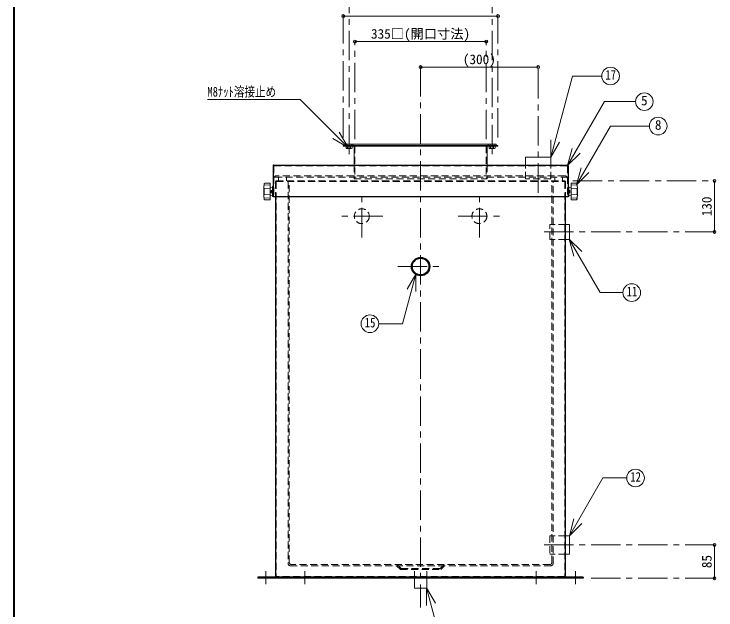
# Model space of a CAD drawing. Units: millimetres at full size, sheet at 1:15; details may follow other scales. Extents: x -3184 to 2891, y -2037 to 2178.
# Drawn here: x -3184 to -1393, y -1268 to 252 of the extents above; entities that cross this region are included whole.
import ezdxf
from ezdxf.enums import TextEntityAlignment as Align

# ---------------------------------------------------------------- set-up
doc = ezdxf.new("R2010")
doc.units = ezdxf.units.MM
doc.header["$LTSCALE"] = 15
doc.header["$PDMODE"] = 32
doc.header["$PDSIZE"] = 7.5
doc.linetypes.add('CHAIN1', pattern=[8, 5, -1, 1, -1])
doc.linetypes.add('DASHED1', pattern=[1.8, 1.2, -0.6])
doc.layers.add('0-0', color=7, linetype='Continuous', lineweight=18)
doc.styles.add('ＭＳ ゴシック', font='')
doc.styles.get('ＭＳ ゴシック').set_extended_font_data('MS Gothic')

msp = doc.modelspace()

# ---------------------------------------------------------------- linework, layer by layer
at = {"layer": '0-0', "color": 1, "lineweight": 40}
msp.add_line((-3184.2, -2037.13), (-3184.2, 2177.87), dxfattribs=at)
at = {"layer": '0-0', "color": 4, "linetype": 'CHAIN1', "lineweight": 9}
for p, q in [((-2329.2, -105.63), (-2329.2, 539.47)), ((-1964.2, -105.63), (-1964.2, 539.47)), ((-2344.2, -63.13), (-2344.2, 246.87)), ((-1949.2, -63.13), (-1949.2, 246.87)), ((-2314.2, -67.13), (-2314.2, 181.87)), ((-1979.2, -67.13), (-1979.2, 181.87)), ((-2146.7, 116.87), (-2146.7, -1262.13)), ((-1846.7, -203.63), (-1846.7, 116.87)), ((-1758.2, -173.63), (-1396.7, -173.63)), ((-2296.7, -317.63), (-2296.7, -209.63)), ((-1996.7, -317.63), (-1996.7, -209.63)), ((-2242.7, -263.63), (-2350.7, -263.63)), ((-2050.7, -263.63), (-1942.7, -263.63)), ((-1396.7, -303.63), (-1841.7, -303.63)), ((-2205.2, -392.13), (-2088.2, -392.13)), ((-1396.7, -1102.13), (-1841.7, -1102.13)), ((-2541.7, -1169.13), (-2541.7, -1202.13)), ((-2441.7, -1169.13), (-2441.7, -1202.13)), ((-1851.7, -1169.13), (-1851.7, -1202.13)), ((-1751.7, -1169.13), (-1751.7, -1202.13)), ((-1396.7, -1187.13), (-1711.7, -1187.13))]:
    msp.add_line(p, q, dxfattribs=at)
at = {"layer": '0-0', "color": 4, "lineweight": 9}
for p, q in [((-2344.2, 246.87), (-1949.2, 246.87)), ((-1979.2, 181.87), (-2314.2, 181.87)), ((-2146.7, 116.87), (-1846.7, 116.87)), ((-2316.2, -86.13), (-2316.2, -133.13)), ((-1977.2, -86.13), (-1977.2, -133.13)), ((-1879.2, -133.13), (-1879.2, -112.63)), ((-1814.2, -112.63), (-1879.2, -112.63)), ((-1814.2, -133.13), (-1814.2, -112.63)), ((-1396.7, -173.63), (-1396.7, -303.63)), ((-1396.7, -1102.13), (-1396.7, -1187.13))]:
    msp.add_line(p, q, dxfattribs=at)
at = {"layer": '0-0'}
for p, q in [((-1814.66, -113.39), (-1759.08, 94.05)), ((-1684.41, 94.05), (-1759.08, 94.05)), ((-2454.4, 34.24), (-2690.75, 34.24)), ((-2331.9, -88.26), (-2454.4, 34.24)), ((-1771.44, -134.26), (-1677.41, 28.62)), ((-1598.28, 28.62), (-1677.41, 28.62)), ((-1748.98, -183.72), (-1662.34, -33.64)), ((-1562.87, -33.64), (-1662.34, -33.64)), ((-2331.9, -88.26), (-2354.4, -49.28)), ((-2331.9, -88.26), (-2370.88, -65.76)), ((-1814.66, -113.39), (-1814.66, -68.39)), ((-2344.2, -83.13), (-1949.2, -83.13)), ((-2344.2, -83.13), (-2344.2, -85.13)), ((-1949.2, -85.13), (-2344.2, -85.13)), ((-2332.95, -85.43), (-2332.95, -90.13)), ((-2325.45, -85.43), (-2325.45, -90.13)), ((-1967.95, -85.43), (-1967.95, -90.13)), ((-1960.45, -85.43), (-1960.45, -90.13)), ((-1954.2, -80.13), (-1954.2, -83.13)), ((-1949.2, -83.13), (-1949.2, -85.13)), ((-1814.66, -113.39), (-1792.16, -74.41)), ((-2335.45, -90.63), (-2322.95, -90.63)), ((-1957.95, -90.63), (-1970.45, -90.63)), ((-1771.44, -134.26), (-1759.8, -90.8)), ((-1771.44, -134.26), (-1739.62, -102.44)), ((-1748.98, -183.72), (-1737.34, -140.25)), ((-1748.98, -183.72), (-1717.16, -151.9)), ((-2546.7, -211.87), (-2546.7, -189.39)), ((-2546.69, -188.87), (-2546.3, -181.48)), ((-2530.7, -183.7), (-2545.25, -184.18)), ((-2530.7, -193.78), (-2545.25, -193.29)), ((-2531.22, -179.17), (-2544.37, -179.59)), ((-2530.7, -221.59), (-2530.7, -179.67)), ((-2525.16, -191.09), (-2530.7, -190.63)), ((-2524.7, -188.13), (-2523.2, -188.13)), ((-2524.7, -188.13), (-2524.7, -213.13)), ((-1768.7, -188.13), (-1770.2, -188.13)), ((-1768.24, -191.09), (-1762.7, -190.63)), ((-1762.7, -221.59), (-1762.7, -179.67)), ((-1762.7, -183.7), (-1748.15, -184.18)), ((-1762.7, -193.78), (-1748.15, -193.29)), ((-1762.19, -179.17), (-1749.04, -179.59)), ((-1746.72, -188.87), (-1747.11, -181.48)), ((-1746.7, -211.87), (-1746.7, -189.39)), ((-2546.69, -212.39), (-2546.3, -219.78)), ((-2530.7, -207.48), (-2545.25, -207.97)), ((-2525.16, -210.17), (-2530.7, -210.63)), ((-2527.95, -198.28), (-2527.95, -202.98)), ((-2527.33, -197.63), (-2524.7, -197.63)), ((-2527.33, -200.63), (-2524.7, -200.63)), ((-2527.33, -203.63), (-2524.7, -203.63)), ((-2524.7, -213.13), (-2523.2, -213.13)), ((-1766.08, -197.63), (-1768.7, -197.63)), ((-1766.08, -200.63), (-1768.7, -200.63)), ((-1766.08, -203.63), (-1768.7, -203.63)), ((-1768.24, -210.17), (-1762.7, -210.63)), ((-1765.45, -198.28), (-1765.45, -202.98)), ((-1762.7, -207.48), (-1748.15, -207.97)), ((-1746.72, -212.39), (-1747.11, -219.78)), ((-2530.7, -217.56), (-2545.25, -217.08)), ((-2531.22, -222.09), (-2544.37, -221.67)), ((-1762.7, -217.56), (-1748.15, -217.08)), ((-1762.19, -222.09), (-1749.04, -221.67)), ((-1767.24, -321.97), (-1755.59, -365.44)), ((-1767.24, -321.97), (-1735.42, -353.79)), ((-1767.24, -321.97), (-1688.4, -458.52)), ((-1766.7, -322.63), (-1776.7, -322.63)), ((-2158.88, -411.08), (-2192.86, -537.88)), ((-2158.88, -411.08), (-2181.38, -450.05)), ((-2158.88, -411.08), (-2158.88, -456.08)), ((-1630.32, -458.52), (-1688.4, -458.52)), ((-2192.86, -537.88), (-2253.43, -537.88)), ((-1766.97, -1079.14), (-1681.7, -931.45)), ((-1620.73, -931.45), (-1681.7, -931.45)), ((-1766.97, -1079.14), (-1755.32, -1035.67)), ((-1766.97, -1079.14), (-1735.15, -1047.32)), ((-1776.7, -1078.63), (-1766.7, -1078.63)), ((-1766.7, -1078.63), (-1766.7, -1125.63)), ((-1776.7, -1125.63), (-1766.7, -1125.63)), ((-2162.2, -1187.13), (-2162.2, -1212.13)), ((-2131.2, -1187.13), (-2131.2, -1212.13)), ((-2162.2, -1212.13), (-2131.2, -1212.13)), ((-2131.31, -1211.95), (-2108.81, -1250.92)), ((-2131.31, -1211.95), (-2131.31, -1256.95))]:
    msp.add_line(p, q, dxfattribs=at)
at = {"layer": '0-0', "color": 4, "linetype": 'DASHED1', "lineweight": 9}
for p, q in [((-2334.2, -85.13), (-2334.2, -80.13)), ((-2324.2, -85.13), (-2324.2, -80.13)), ((-2319.2, -80.13), (-2319.2, -83.13)), ((-2314.2, -85.13), (-2314.2, -168.63)), ((-1979.2, -85.13), (-1979.2, -168.63)), ((-1974.2, -80.13), (-1974.2, -83.13)), ((-1969.2, -85.13), (-1969.2, -80.13)), ((-1959.2, -85.13), (-1959.2, -80.13)), ((-2316.2, -133.13), (-2316.2, -168.63)), ((-1977.2, -133.13), (-1977.2, -168.63)), ((-1814.2, -168.63), (-1814.2, -133.13)), ((-2489.2, -173.63), (-2489.2, -163.63)), ((-2316.2, -168.63), (-1977.2, -168.63)), ((-1804.2, -173.63), (-1804.2, -163.63)), ((-1816.7, -322.63), (-1816.7, -284.63)), ((-1776.7, -284.63), (-1816.7, -284.63)), ((-1776.7, -322.63), (-1816.7, -322.63)), ((-1816.7, -1078.63), (-1816.7, -1125.63)), ((-1776.7, -1078.63), (-1816.7, -1078.63)), ((-1776.7, -1125.63), (-1816.7, -1125.63)), ((-2206.7, -1152.13), (-2196.7, -1162.13)), ((-2196.7, -1162.13), (-2096.7, -1162.13)), ((-2162.2, -1187.13), (-2162.2, -1162.13)), ((-2131.2, -1187.13), (-2131.2, -1162.13)), ((-2086.7, -1152.13), (-2096.7, -1162.13)), ((-2085.46, -1155.13), (-2095.46, -1165.13)), ((-2548.7, -1184.13), (-2548.7, -1187.13)), ((-2534.7, -1184.13), (-2534.7, -1187.13)), ((-1758.7, -1184.13), (-1758.7, -1187.13)), ((-1744.7, -1184.13), (-1744.7, -1187.13))]:
    msp.add_line(p, q, dxfattribs=at)
at = {"layer": '0-0', "color": 5, "lineweight": 25}
for p, q in [((-2523.2, -135.13), (-2523.2, -213.13)), ((-2521.2, -133.13), (-1772.2, -133.13)), ((-1770.2, -135.13), (-1770.2, -213.13)), ((-2523.2, -213.13), (-1770.2, -213.13)), ((-2516.7, -213.13), (-2516.7, -1182.63)), ((-1776.7, -1182.63), (-1776.7, -213.13)), ((-2561.7, -1184.13), (-2561.7, -1187.13)), ((-1731.7, -1184.13), (-2561.7, -1184.13)), ((-1731.7, -1187.13), (-2561.7, -1187.13)), ((-1731.7, -1184.13), (-1731.7, -1187.13))]:
    msp.add_line(p, q, dxfattribs=at)
at = {"layer": '0-0', "linetype": 'DASHED1'}
for p, q in [((-2521.2, -136.13), (-2521.2, -213.13)), ((-2520.2, -135.13), (-1773.2, -135.13)), ((-1772.2, -136.13), (-1772.2, -213.13)), ((-1778.2, -160.63), (-2515.2, -160.63)), ((-2518.2, -163.63), (-1775.2, -163.63)), ((-2516.7, -175.13), (-2516.7, -213.13)), ((-2515.2, -173.63), (-1778.2, -173.63)), ((-2515.2, -175.88), (-2515.2, -1181.88)), ((-2514.45, -175.13), (-1778.95, -175.13)), ((-2509.2, -173.63), (-2509.2, -163.63)), ((-2484.7, -175.13), (-2484.7, -1150.13)), ((-2481.7, -1147.13), (-2481.7, -173.63)), ((-1811.7, -1147.13), (-1811.7, -173.63)), ((-1808.7, -1150.13), (-1808.7, -175.13)), ((-1784.2, -173.63), (-1784.2, -163.63)), ((-1778.2, -175.88), (-1778.2, -1181.88)), ((-1776.7, -175.13), (-1776.7, -213.13)), ((-1813.7, -1155.13), (-2479.7, -1155.13)), ((-1816.7, -1152.13), (-2476.7, -1152.13)), ((-1778.95, -1182.63), (-2514.45, -1182.63)), ((-2496.7, -1182.63), (-2496.7, -1184.13)), ((-2448.7, -1184.13), (-2448.7, -1187.13)), ((-2434.7, -1184.13), (-2434.7, -1187.13)), ((-1858.7, -1184.13), (-1858.7, -1187.13)), ((-1844.7, -1184.13), (-1844.7, -1187.13)), ((-1796.7, -1182.63), (-1796.7, -1184.13))]:
    msp.add_line(p, q, dxfattribs=at)
at = {"layer": '0-0'}
for points in [[(-1954.2, -80.13), (-2339.2, -80.13), (-2339.2, -83.13)], [(-2336.68, -85.43), (-2336.68, -90.13), (-2335.45, -90.63)], [(-2321.72, -85.43), (-2321.72, -90.13), (-2322.95, -90.63)], [(-1971.68, -85.43), (-1971.68, -90.13), (-1970.45, -90.63)], [(-1956.72, -85.43), (-1956.72, -90.13), (-1957.95, -90.63)], [(-1768.7, -188.13), (-1768.7, -213.13), (-1770.2, -213.13)], [(-1766.7, -322.63), (-1766.7, -284.63), (-1776.7, -284.63)], [(-2131.31, -1211.95), (-2092.94, -1355.15), (-2017.49, -1355.15)]]:
    msp.add_lwpolyline(points, dxfattribs=at)
at = {"layer": '0-0', "color": 4, "linetype": 'DASHED1', "lineweight": 9}
for points in [[(-1814.2, -168.63), (-1879.2, -168.63), (-1879.2, -133.13)], [(-2207.94, -1155.13), (-2197.94, -1165.13), (-2095.46, -1165.13)]]:
    msp.add_lwpolyline(points, dxfattribs=at)
at = {"layer": '0-0'}
for centre in [(-1661.91, 94.05), (-1575.78, 28.62), (-1540.37, -33.64), (-1607.82, -458.52), (-2275.93, -537.88), (-1598.23, -931.45)]:
    msp.add_circle(centre, 22.5, dxfattribs=at)
at = {"layer": '0-0', "color": 4, "linetype": 'DASHED1', "lineweight": 9}
for centre in [(-2296.7, -263.63), (-1996.7, -263.63)]:
    msp.add_circle(centre, 19, dxfattribs=at)
at = {"layer": '0-0', "color": 5, "lineweight": 25}
for radius in [23.5, 21.35]:
    msp.add_circle((-2146.7, -392.13), radius, dxfattribs=at)
at = {"layer": '0-0'}
for centre, radius, start, end in [((-2336.38, -85.43), 0.3, 90, 180), ((-2333.25, -85.43), 0.3, 0, 90), ((-2332.65, -85.43), 0.3, 90, 180), ((-2325.75, -85.43), 0.3, 0, 90), ((-2325.15, -85.43), 0.3, 90, 180), ((-2322.02, -85.43), 0.3, 0, 90), ((-1971.38, -85.43), 0.3, 90, 180), ((-1968.25, -85.43), 0.3, 0, 90), ((-1967.65, -85.43), 0.3, 90, 180), ((-1960.75, -85.43), 0.3, 0, 90), ((-1960.15, -85.43), 0.3, 90, 180), ((-1957.02, -85.43), 0.3, 0, 90), ((-2335.69, -82.98), 7.65, 271.74524, 290.89913), ((-2329.2, -76.3), 14.33, 254.82182, 285.17818), ((-2322.72, -82.98), 7.65, 249.10087, 268.25476), ((-1970.69, -82.98), 7.65, 271.74524, 290.89913), ((-1964.2, -76.3), 14.33, 254.82182, 285.17818), ((-1957.72, -82.98), 7.65, 249.10087, 268.25476), ((-2536.7, -189.39), 10, 176.98087, 180), ((-2544.3, -181.59), 2, 91.84585, 176.98087), ((-2491.87, -200.63), 54.34, 172.70127, 187.29873), ((-2545.27, -193.79), 0.5, 88.09085, 172.70127), ((-2543.63, -181.13), 2.07, 141.26695, 176.97243), ((-2535.74, -181.21), 9.96, 178.90936, 197.37998), ((-2531.2, -179.67), 0.5, 0, 91.84585), ((-2525.2, -191.59), 0.5, 0, 85.23636), ((-1768.2, -191.59), 0.5, 94.76364, 180), ((-1762.2, -179.67), 0.5, 88.15415, 180), ((-1749.1, -181.59), 2, 3.01913, 88.15415), ((-1757.66, -181.21), 9.96, 342.62002, 1.09064), ((-1748.14, -193.79), 0.5, 7.29873, 91.90915), ((-1749.77, -181.13), 2.07, 3.02757, 38.73305), ((-1801.54, -200.63), 54.34, 352.70127, 7.29873), ((-1756.7, -189.39), 10, 0, 3.01913), ((-2536.7, -211.87), 10, 180, 183.01913), ((-2545.27, -207.47), 0.5, 187.29873, 271.90915), ((-2525.85, -199.13), 2.11, 134.62454, 225.37546), ((-2526.39, -199.16), 1.79, 121.62812, 150.75937), ((-2525.85, -202.13), 2.11, 134.62454, 225.37546), ((-2526.39, -202.1), 1.79, 209.24063, 238.37188), ((-2525.2, -209.67), 0.5, 274.76364, 0), ((-1768.2, -209.67), 0.5, 180, 265.23636), ((-1767.02, -199.16), 1.79, 29.24063, 58.37188), ((-1767.56, -199.13), 2.11, 314.62454, 45.37546), ((-1767.56, -202.13), 2.11, 314.62454, 45.37546), ((-1767.02, -202.1), 1.79, 301.62812, 330.75937), ((-1748.14, -207.47), 0.5, 268.09085, 352.70127), ((-1756.7, -211.87), 10, 356.98087, 0), ((-2544.3, -219.67), 2, 183.01913, 268.15415), ((-2535.74, -220.05), 9.96, 162.62002, 181.09064), ((-2543.63, -220.13), 2.07, 183.02757, 218.73305), ((-2531.2, -221.59), 0.5, 268.15415, 0), ((-1762.2, -221.59), 0.5, 180, 271.84585), ((-1749.1, -219.67), 2, 271.84585, 356.98087), ((-1757.66, -220.05), 9.96, 358.90936, 17.37998), ((-1749.77, -220.13), 2.07, 321.26695, 356.97243)]:
    msp.add_arc(centre, radius, start, end, dxfattribs=at)
at = {"layer": '0-0', "color": 4, "lineweight": 9}
for centre, start, end in [((-2317.2, -86.13), 0, 90), ((-1976.2, -86.13), 90, 180)]:
    msp.add_arc(centre, 1, start, end, dxfattribs=at)
at = {"layer": '0-0', "color": 4, "linetype": 'DASHED1', "lineweight": 9}
for centre, start, end in [((-2316.2, -85.13), 0, 90), ((-1977.2, -85.13), 90, 180)]:
    msp.add_arc(centre, 2, start, end, dxfattribs=at)
at = {"layer": '0-0', "color": 5, "lineweight": 25}
for centre, radius, start, end in [((-2521.2, -135.13), 2, 90, 180), ((-1772.2, -135.13), 2, 0, 90), ((-2515.2, -1182.63), 1.5, 180, 270), ((-1778.2, -1182.63), 1.5, 270, 0)]:
    msp.add_arc(centre, radius, start, end, dxfattribs=at)
at = {"layer": '0-0', "linetype": 'DASHED1'}
for centre, radius, start, end in [((-2520.2, -136.13), 1, 90, 180), ((-1773.2, -136.13), 1, 0, 90), ((-2515.2, -166.63), 6, 90, 180), ((-1778.2, -166.63), 6, 0, 90), ((-2518.2, -166.63), 3, 90, 180), ((-2515.2, -175.13), 1.5, 90, 180), ((-2514.45, -175.88), 0.75, 90, 180), ((-1778.95, -175.88), 0.75, 0, 90), ((-1778.2, -175.13), 1.5, 0, 90), ((-1775.2, -166.63), 3, 0, 90), ((-2479.7, -1150.13), 5, 180, 270), ((-2476.7, -1147.13), 5, 180, 270), ((-1816.7, -1147.13), 5, 270, 0), ((-1813.7, -1150.13), 5, 270, 0), ((-2514.45, -1181.88), 0.75, 180, 270), ((-1778.95, -1181.88), 0.75, 270, 0)]:
    msp.add_arc(centre, radius, start, end, dxfattribs=at)
at = {"layer": '0-0', "color": 1}
for p in [(-2344.2, 246.87), (-1949.2, 246.87), (-2314.2, 181.87), (-1979.2, 181.87), (-2146.7, 116.87), (-1846.7, 116.87), (-1396.7, -173.63), (-1396.7, -303.63), (-1396.7, -1102.13), (-1396.7, -1187.13)]:
    msp.add_point(p, dxfattribs=at)

# ---------------------------------------------------------------- texts
at = {"layer": '0-0', "style": 'ＭＳ ゴシック'}
for s, p in [('335□(開口寸法)', (-2273.26, 181.87)), ('(300)', (-2038.89, 116.87)), ('5', (-1584.22, 11.74)), ('8', (-1548.8, -50.52))]:
    msp.add_text(s, height=24.74, dxfattribs=at).set_placement(p, align=Align.BOTTOM_LEFT)
at = {"layer": '0-0', "style": 'ＭＳ ゴシック', "width": 0.8}
for s, p in [('17', (-1675.03, 77.17)), ('M8ﾅｯﾄ溶接止め', (-2690.75, 34.24)), ('11', (-1620.95, -475.39)), ('15', (-2289.06, -554.76)), ('12', (-1611.36, -948.32))]:
    msp.add_text(s, height=24.74, dxfattribs=at).set_placement(p, align=Align.BOTTOM_LEFT)
at = {"layer": '0-0', "style": 'ＭＳ ゴシック'}
for s, p in [('130', (-1396.7, -263.94)), ('85', (-1396.7, -1161.51))]:
    msp.add_text(s, height=24.74, rotation=90, dxfattribs=at).set_placement(p, align=Align.BOTTOM_LEFT)

doc.saveas('drawing.dxf')
